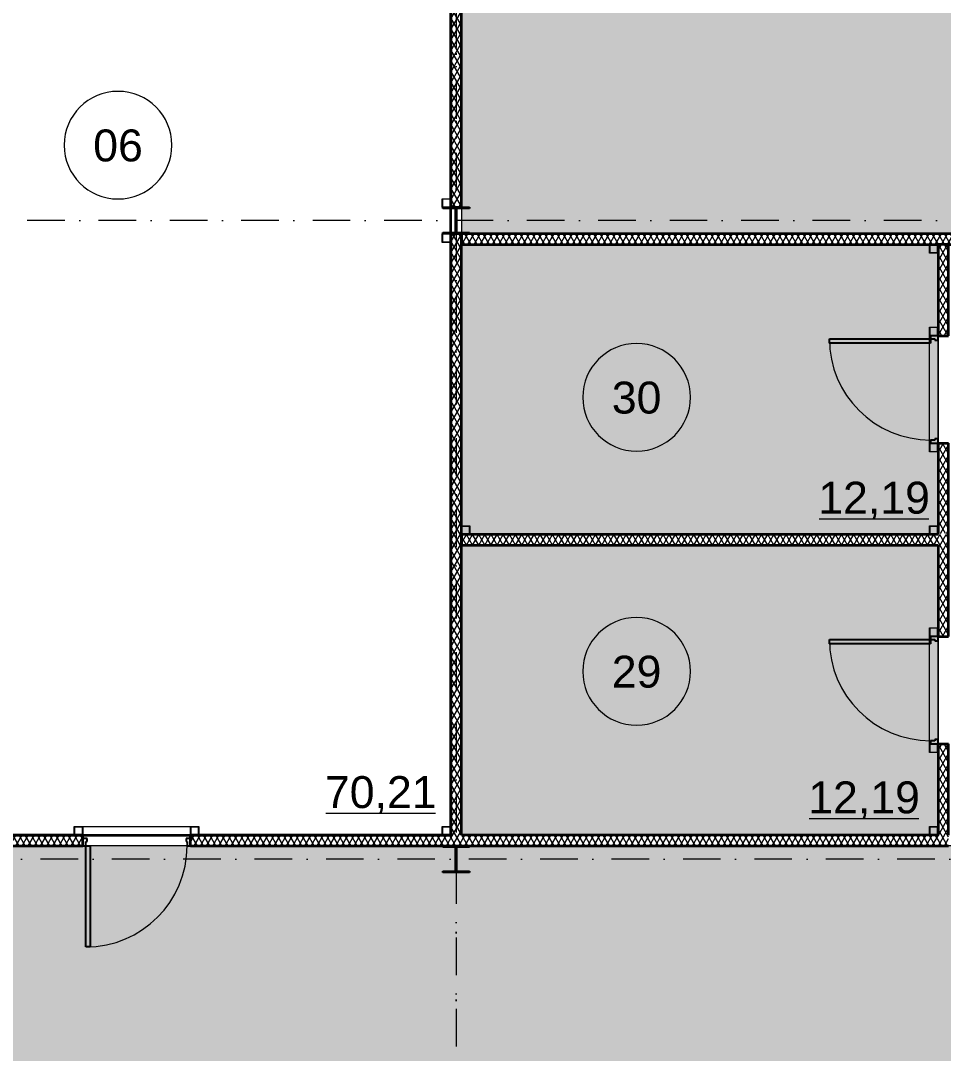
# Model space of a CAD drawing. Header units: millimetres. Extents: x -10605 to 103276, y -15987 to 52426.
# Drawn here: x 35912 to 44575, y 26175 to 35878 of the extents above; entities that cross this region are included whole.
import ezdxf
from ezdxf.enums import TextEntityAlignment as Align

# ---------------------------------------------------------------- set-up
doc = ezdxf.new("R2010")
doc.units = ezdxf.units.MM
doc.header["$MEASUREMENT"] = 0
doc.linetypes.add('Dot & Dashed', pattern=[670.277762, 352.777767, -176.388884, 0, -141.111112])
doc.linetypes.add('Крупный пунктир', pattern=[634.99999, 0, -634.99999])
for name, color, linetype in [('Двери Archicad', 7, 'Continuous'), ('Зоны', 7, 'Continuous'), ('Металлический каркас здания', 7, 'Continuous'), ('Оси', 7, 'Continuous'), ('Стены', 7, 'Continuous')]:
    doc.layers.add(name, color=color, linetype=linetype)
for name, color, linetype, lineweight in [('Двери Archicad_Ном._пера__3', 7, 'Continuous', 0), ('Двери Archicad_Ном._пера__97', 7, 'Continuous', 35), ('Двери Archicad_Ном._пера__98', 7, 'Continuous', 25), ('Зоны_Ном._пера__38', 171, 'Continuous', 20), ('Зоны_Ном._пера__87', 154, 'Continuous', 0), ('Металлический каркас здания_Ном._пера__98', 7, 'Continuous', 25), ('Металлический каркас здания_Ном._пера__99', 7, 'Continuous', 15), ('Оси_Ном._пера__200', 7, 'Continuous', 0), ('Паспорта Зон Archicad_Ном._пера__100', 7, 'Continuous', 9), ('Стены _Ном._пера__97', 7, 'Continuous', 35)]:
    doc.layers.add(name, color=color, linetype=linetype, lineweight=lineweight)
doc.layers.add('Зоны_Ном._пера__121', color=7, linetype='Continuous', lineweight=35, true_color=0xc2deab72)
doc.layers.add('Зоны_Ном._пера__2', color=7, linetype='Continuous', lineweight=0, true_color=0xc2747474)
doc.styles.add('РЎР“Р•РќР•Р\xa0РР\xa0_РЎРўРР›Р¬_1', font='arial.ttf')
pattern_1 = [(60, (0, 0), (-43.30127, 25), []), (120, (0, 0), (43.30127, 25), [])]
pattern_2 = [(90, (0, 0), (-60, 0), [])]

# ---------------------------------------------------------------- blocks, each defined once
blk = doc.blocks.new('Стена_29', base_point=(40000, 28125))
at = {"layer": 'Стены', "linetype": 'Continuous', "lineweight": 0, "true_color": 0x000000}
h = blk.add_hatch(dxfattribs=at)
h.set_pattern_fill('Batt_Insulation__3_', color=18, style=0, pattern_type=2)
h.set_pattern_definition(pattern_1)
h.paths.add_polyline_path([(40050, 28125), (40050, 33875), (39950, 33875), (39950, 28125)])
h = blk.add_hatch(dxfattribs=at)
h.set_pattern_fill('Batt_Insulation__3_', color=18, style=0, pattern_type=2)
h.set_pattern_definition(pattern_1)
h.paths.add_polyline_path([(39950, 28115), (40044.8, 28115), (40044.8, 28125), (39950, 28125)])
at = {"layer": 'Стены _Ном._пера__97', "color": 7, "linetype": 'Continuous', "lineweight": 35, "flags": 128}
for points in [[(40050, 33875), (39950, 33875)], [(39950, 33875), (39950, 28225)], [(40050, 28225), (40050, 33875)], [(39950, 28125), (40050, 28125)]]:
    blk.add_lwpolyline(points, dxfattribs=at)
blk = doc.blocks.new('Стена_50', base_point=(40000, 34125))
at = {"layer": 'Стены', "linetype": 'Continuous', "lineweight": 0, "true_color": 0x000000}
h = blk.add_hatch(dxfattribs=at)
h.set_pattern_fill('Batt_Insulation__3_', color=18, style=0, pattern_type=2)
h.set_pattern_definition(pattern_1)
h.paths.add_polyline_path([(40050, 34125), (40050, 39875), (39950, 39875), (39950, 34125)])
at = {"layer": 'Стены _Ном._пера__97', "color": 7, "linetype": 'Continuous', "lineweight": 35, "flags": 128}
for points in [[(40050, 39875), (39950, 39875)], [(39950, 39875), (39950, 34125)], [(40050, 34125), (40050, 39875)], [(39950, 34125), (40050, 34125)]]:
    blk.add_lwpolyline(points, dxfattribs=at)
blk = doc.blocks.new('Колонна SHS ГК 27')
at = {"layer": 'Металлический каркас здания_Ном._пера__99', "linetype": 'Continuous', "lineweight": 0, "true_color": 0xffffff}
h = blk.add_hatch(dxfattribs=at)
h.set_pattern_fill('Barabбs_tйglakц_бllу', style=0, pattern_type=2)
h.set_pattern_definition(pattern_2)
h.paths.add_polyline_path([(-40, -40), (40, -40), (40, 40), (-40, 40)])
h.paths.add_polyline_path([(-36.4, -36.4), (-36.4, 36.4), (36.4, 36.4), (36.4, -36.4)], flags=0)
at = {"layer": 'Металлический каркас здания_Ном._пера__99', "color": 7, "linetype": 'Continuous', "lineweight": 15}
for p, q in [((40, 40), (-40, 40)), ((-40, 40), (-40, -40)), ((-36.4, -36.4), (-36.4, 36.4)), ((-36.4, 36.4), (36.4, 36.4)), ((36.4, 36.4), (36.4, -36.4)), ((40, -40), (40, 40)), ((-40, -40), (40, -40)), ((36.4, -36.4), (-36.4, -36.4))]:
    blk.add_line(p, q, dxfattribs=at)
blk = doc.blocks.new('Труба Квадратного Сечения ГК SHS 27')
at = {"layer": 'Металлический каркас здания_Ном._пера__99', "color": 7, "linetype": 'Continuous', "lineweight": 15}
for p, q in [((505, 40), (0, 40)), ((0, 40), (0, 0)), ((0, 0), (0, -40)), ((1010, 40), (505, 40)), ((1010, 0), (1010, 40)), ((1010, -40), (1010, 0)), ((0, -40), (505, -40)), ((505, -40), (1010, -40))]:
    blk.add_line(p, q, dxfattribs=at)
blk = doc.blocks.new('Кладовая_06_6', base_point=(36958.6, 34717.8))
at = {"layer": 'Паспорта Зон Archicad_Ном._пера__100', "color": 7, "linetype": 'Continuous', "lineweight": 9}
blk.add_line((38778.1, 28430.3), (39807.7, 28430.3), dxfattribs=at)
for start, end in [(0, 180), (180, 0)]:
    blk.add_arc((36825.9, 34708.2), 505.7, start, end, dxfattribs=at)
at = {"layer": 'Паспорта Зон Archicad_Ном._пера__100', "color": 7, "lineweight": 9, "style": 'РЎР“Р•РќР•Р\xa0РР\xa0_РЎРўРР›Р¬_1'}
for tag, p in [('ROOM_NUMBER', (36825.9, 34705.7)), ('ROOM_AREA', (39292.9, 28629.7))]:
    blk.add_attdef(tag, text='', height=300, dxfattribs=at).set_placement(p, align=Align.MIDDLE_CENTER)
blk = doc.blocks.new('Техническое помещение_30_28', base_point=(42137.4, 32584))
at = {"layer": 'Зоны_Ном._пера__87', "linetype": 'Continuous', "lineweight": 0, "true_color": 0x001020}
blk.add_hatch(color=168, dxfattribs=at).paths.add_polyline_path([(40050, 33775), (40050, 31050), (44525, 31050), (44525, 33775)])
at = {"layer": 'Паспорта Зон Archicad_Ном._пера__100', "color": 7, "linetype": 'Continuous', "lineweight": 9}
blk.add_line((43409.9, 31196.6), (44439.5, 31196.6), dxfattribs=at)
for start, end in [(0, 180), (180, 0)]:
    blk.add_arc((41695.1, 32339.1), 505.7, start, end, dxfattribs=at)
at = {"layer": 'Паспорта Зон Archicad_Ном._пера__100', "color": 7, "lineweight": 9, "style": 'РЎР“Р•РќР•Р\xa0РР\xa0_РЎРўРР›Р¬_1'}
for tag, p in [('ROOM_NUMBER', (41695.1, 32336.5)), ('ROOM_AREA', (43924.7, 31396))]:
    blk.add_attdef(tag, text='', height=300, dxfattribs=at).set_placement(p, align=Align.MIDDLE_CENTER)
blk = doc.blocks.new('Кладовая уборочного инвентаря_29_29', base_point=(42137.4, 29821.7))
at = {"layer": 'Зоны_Ном._пера__87', "linetype": 'Continuous', "lineweight": 0, "true_color": 0x001020}
blk.add_hatch(color=168, dxfattribs=at).paths.add_polyline_path([(44525, 30950), (40050, 30950), (40050, 28225), (44525, 28225)])
at = {"layer": 'Паспорта Зон Archicad_Ном._пера__100', "color": 7, "linetype": 'Continuous', "lineweight": 9}
blk.add_line((43315.8, 28380.6), (44345.4, 28380.6), dxfattribs=at)
for start, end in [(0, 180), (180, 0)]:
    blk.add_arc((41695.1, 29763.8), 505.7, start, end, dxfattribs=at)
at = {"layer": 'Паспорта Зон Archicad_Ном._пера__100', "color": 7, "lineweight": 9, "style": 'РЎР“Р•РќР•Р\xa0РР\xa0_РЎРўРР›Р¬_1'}
for tag, p in [('ROOM_NUMBER', (41695.1, 29761.3)), ('ROOM_AREA', (43830.6, 28580.1))]:
    blk.add_attdef(tag, text='', height=300, dxfattribs=at).set_placement(p, align=Align.MIDDLE_CENTER)
blk = doc.blocks.new('Рабочий кабинет_28_30', base_point=(42989, 37417.9))
at = {"layer": 'Зоны_Ном._пера__38', "linetype": 'Continuous', "lineweight": 0, "true_color": 0x1f1f3f}
blk.add_hatch(color=179, dxfattribs=at).paths.add_polyline_path([(40050, 33875), (46125, 33875), (46125, 40125), (40050, 40125)])
at = {"layer": 'Паспорта Зон Archicad_Ном._пера__100', "color": 7, "linetype": 'Continuous', "lineweight": 9}
blk.add_line((44842.8, 34634.2), (45872.3, 34634.2), dxfattribs=at)
for start, end in [(0, 180), (180, 0)]:
    blk.add_arc((42656.1, 37186.2), 505.7, start, end, dxfattribs=at)
at = {"layer": 'Паспорта Зон Archicad_Ном._пера__100', "color": 7, "lineweight": 9, "style": 'РЎР“Р•РќР•Р\xa0РР\xa0_РЎРўРР›Р¬_1'}
for tag, p in [('ROOM_NUMBER', (42656.1, 37183.7)), ('ROOM_AREA', (45357.6, 34833.6))]:
    blk.add_attdef(tag, text='', height=300, dxfattribs=at).set_placement(p, align=Align.MIDDLE_CENTER)
blk = doc.blocks.new('Холл_36_38', base_point=(24689.9, 16744.9))
at = {"layer": 'Зоны_Ном._пера__2', "linetype": 'Continuous', "lineweight": 0, "true_color": 0x1d1d1d}
h = blk.add_hatch(color=250, dxfattribs=at)
h.paths.add_polyline_path([(4225, 28125), (4225, 11875), (46125, 11875), (46125, 28125)])
h.paths.add_polyline_path([(39875, 21875), (39875, 18125), (10125, 18125), (10125, 21875)], flags=0)
at = {"layer": 'Паспорта Зон Archicad_Ном._пера__100', "color": 7, "lineweight": 9, "style": 'РЎР“Р•РќР•Р\xa0РР\xa0_РЎРўРР›Р¬_1'}
for tag, p in [('ROOM_NUMBER', (24689.9, 15496.5)), ('ROOM_AREA', (44709.8, 12533.5))]:
    blk.add_attdef(tag, text='', height=300, dxfattribs=at).set_placement(p, align=Align.MIDDLE_CENTER)
blk = doc.blocks.new('Однопольная Дверь 27')
at = {"layer": 'Двери Archicad_Ном._пера__3', "color": 7, "linetype": 'Continuous', "lineweight": 0}
blk.add_arc((475, 0), 950, 90, 180, dxfattribs=at)
at = {"layer": 'Двери Archicad_Ном._пера__97', "color": 7, "linetype": 'Continuous', "lineweight": 35}
for p, q in [((-505, 0), (-505, -70)), ((-505, 0), (-505, -70)), ((505, 0), (505, -70)), ((505, 0), (505, -70)), ((-505, -70), (-505, -100)), ((505, -70), (505, -100))]:
    blk.add_line(p, q, dxfattribs=at)
at = {"layer": 'Двери Archicad_Ном._пера__98', "color": 7, "linetype": 'Continuous', "lineweight": 25}
for p, q in [((435, 0), (435, 950)), ((435, 950), (475, 950)), ((475, 950), (475, 0)), ((-475, 0), (-505, 0)), ((-505, 0), (-505, -70)), ((-475, -40), (-475, 0)), ((475, 0), (435, 0)), ((505, 0), (475, 0)), ((475, 0), (475, -40)), ((505, -70), (505, 0)), ((-505, -70), (-465, -70)), ((-465, -40), (-475, -40)), ((-465, -70), (-465, -40)), ((475, -40), (465, -40)), ((465, -40), (465, -70)), ((465, -70), (505, -70))]:
    blk.add_line(p, q, dxfattribs=at)
blk = doc.blocks.new('Стена_90', base_point=(46125, 28225))
at = {"layer": 'Стены', "linetype": 'Continuous', "lineweight": 0, "true_color": 0x000000}
h = blk.add_hatch(dxfattribs=at)
h.set_pattern_fill('Batt_Insulation__3_', color=18, style=0, pattern_type=2)
h.set_pattern_definition(pattern_1)
h.paths.add_polyline_path([(34050, 28125), (36495, 28125), (36495, 28225), (34050, 28225)])
h = blk.add_hatch(dxfattribs=at)
h.set_pattern_fill('Batt_Insulation__3_', color=18, style=0, pattern_type=2)
h.set_pattern_definition(pattern_1)
h.paths.add_polyline_path([(37505, 28125), (39950, 28125), (39950, 28225), (37505, 28225)])
h = blk.add_hatch(dxfattribs=at)
h.set_pattern_fill('Batt_Insulation__3_', color=18, style=0, pattern_type=2)
h.set_pattern_definition(pattern_1)
h.paths.add_polyline_path([(40050, 28125), (44525, 28125), (44525, 28225), (40050, 28225)])
at = {"layer": 'Стены _Ном._пера__97', "color": 7, "linetype": 'Continuous', "lineweight": 35}
for p, q in [((36495, 28195), (36495, 28225)), ((36495, 28125), (36495, 28195)), ((37505, 28195), (37505, 28225)), ((37505, 28125), (37505, 28195))]:
    blk.add_line(p, q, dxfattribs=at)
at = {"layer": 'Стены _Ном._пера__97', "color": 7, "linetype": 'Continuous', "lineweight": 35, "flags": 128}
for points in [[(36495, 28225), (34050, 28225)], [(39950, 28225), (37505, 28225)], [(44525, 28225), (40050, 28225)], [(34050, 28125), (36495, 28125)], [(37505, 28125), (39950, 28125)], [(40050, 28125), (44525, 28125)]]:
    blk.add_lwpolyline(points, dxfattribs=at)
at = {"layer": 'Двери Archicad', "color": 7, "linetype": 'Continuous', "lineweight": 50, "zscale": 1000, "rotation": 180}
blk.add_blockref('Однопольная Дверь 27', (37000, 28125), dxfattribs=at)
blk = doc.blocks.new('Стена_93', base_point=(40050, 33875))
at = {"layer": 'Стены', "linetype": 'Continuous', "lineweight": 0, "true_color": 0x000000}
h = blk.add_hatch(dxfattribs=at)
h.set_pattern_fill('Batt_Insulation__3_', color=18, style=0, pattern_type=2)
h.set_pattern_definition(pattern_1)
h.paths.add_polyline_path([(40050, 33775), (44785, 33775), (44785, 33875), (40050, 33875)])
h = blk.add_hatch(dxfattribs=at)
h.set_pattern_fill('Batt_Insulation__3_', color=18, style=0, pattern_type=2)
h.set_pattern_definition(pattern_1)
h.paths.add_polyline_path([(45795, 33775), (46125, 33775), (46125, 33875), (45795, 33875)])
at = {"layer": 'Стены _Ном._пера__97', "color": 7, "linetype": 'Continuous', "lineweight": 35}
for p, q in [((44785, 33845), (44785, 33875)), ((45795, 33845), (45795, 33875)), ((44785, 33775), (44785, 33845)), ((45795, 33775), (45795, 33845))]:
    blk.add_line(p, q, dxfattribs=at)
at = {"layer": 'Стены _Ном._пера__97', "color": 7, "linetype": 'Continuous', "lineweight": 35, "flags": 128}
for points in [[(44785, 33875), (40050, 33875)], [(40050, 33875), (40050, 33775)], [(46125, 33875), (45795, 33875)], [(40050, 33775), (44525, 33775)], [(44625, 33775), (44785, 33775)], [(45795, 33775), (46125, 33775)]]:
    blk.add_lwpolyline(points, dxfattribs=at)
at = {"layer": 'Двери Archicad', "color": 7, "linetype": 'Continuous', "lineweight": 50, "xscale": -1, "zscale": 1000, "rotation": 180}
blk.add_blockref('Однопольная Дверь 27', (45290, 33775), dxfattribs=at)
blk = doc.blocks.new('Стена_94', base_point=(40050, 31050))
at = {"layer": 'Стены', "linetype": 'Continuous', "lineweight": 0, "true_color": 0x000000}
h = blk.add_hatch(dxfattribs=at)
h.set_pattern_fill('Batt_Insulation__3_', color=18, style=0, pattern_type=2)
h.set_pattern_definition(pattern_1)
h.paths.add_polyline_path([(40050, 30950), (44525, 30950), (44525, 31050), (40050, 31050)])
at = {"layer": 'Стены _Ном._пера__97', "color": 7, "linetype": 'Continuous', "lineweight": 35, "flags": 128}
for points in [[(44525, 31050), (40050, 31050)], [(40050, 31050), (40050, 30950)], [(40050, 30950), (44525, 30950)]]:
    blk.add_lwpolyline(points, dxfattribs=at)
blk = doc.blocks.new('Однопольная Дверь 27_2')
at = {"layer": 'Двери Archicad_Ном._пера__3', "color": 7, "linetype": 'Continuous', "lineweight": 0}
blk.add_arc((475, 0), 950, 90, 180, dxfattribs=at)
at = {"layer": 'Двери Archicad_Ном._пера__97', "color": 7, "linetype": 'Continuous', "lineweight": 35}
for p, q in [((-505, -70), (-505, -170)), ((505, -70), (505, -170))]:
    blk.add_line(p, q, dxfattribs=at)
for p in [(-505, -70), (-505, -70), (-505, -70), (505, -70), (505, -70), (505, -70)]:
    blk.add_point(p, dxfattribs=at)
at = {"layer": 'Двери Archicad_Ном._пера__98', "color": 7, "linetype": 'Continuous', "lineweight": 25}
for p, q in [((435, 0), (435, 950)), ((435, 950), (475, 950)), ((475, 950), (475, 0)), ((-475, 0), (-505, 0)), ((-505, 0), (-505, -70)), ((-475, -40), (-475, 0)), ((475, 0), (435, 0)), ((505, 0), (475, 0)), ((475, 0), (475, -40)), ((505, -70), (505, 0)), ((-505, -70), (-465, -70)), ((-465, -40), (-475, -40)), ((-465, -70), (-465, -40)), ((475, -40), (465, -40)), ((465, -40), (465, -70)), ((465, -70), (505, -70))]:
    blk.add_line(p, q, dxfattribs=at)
blk = doc.blocks.new('Стена_95', base_point=(44525, 28125))
at = {"layer": 'Стены', "linetype": 'Continuous', "lineweight": 0, "true_color": 0x000000}
h = blk.add_hatch(dxfattribs=at)
h.set_pattern_fill('Batt_Insulation__3_', color=18, style=0, pattern_type=2)
h.set_pattern_definition(pattern_1)
h.paths.add_polyline_path([(44525, 33875), (44625, 33875), (44625, 33885), (44525, 33885)])
h = blk.add_hatch(dxfattribs=at)
h.set_pattern_fill('Batt_Insulation__3_', color=18, style=0, pattern_type=2)
h.set_pattern_definition(pattern_1)
h.paths.add_polyline_path([(44625, 33775), (44525, 33775), (44525, 32917.5), (44625, 32917.5)])
h = blk.add_hatch(dxfattribs=at)
h.set_pattern_fill('Batt_Insulation__3_', color=18, style=0, pattern_type=2)
h.set_pattern_definition(pattern_1)
h.paths.add_polyline_path([(44525, 31907.5), (44525, 31060), (44625, 31060), (44625, 31907.5)])
h = blk.add_hatch(dxfattribs=at)
h.set_pattern_fill('Batt_Insulation__3_', color=18, style=0, pattern_type=2)
h.set_pattern_definition(pattern_1)
h.paths.add_polyline_path([(44525, 31050), (44525, 30092.5), (44625, 30092.5), (44625, 31050)])
h = blk.add_hatch(dxfattribs=at)
h.set_pattern_fill('Batt_Insulation__3_', color=18, style=0, pattern_type=2)
h.set_pattern_definition(pattern_1)
h.paths.add_polyline_path([(44525, 28125), (44625, 28125), (44625, 29082.5), (44525, 29082.5)])
h = blk.add_hatch(dxfattribs=at)
h.set_pattern_fill('Batt_Insulation__3_', color=18, style=0, pattern_type=2)
h.set_pattern_definition(pattern_1)
h.paths.add_polyline_path([(44625, 28125), (44525, 28125), (44525, 28115), (44625, 28115)])
at = {"layer": 'Стены _Ном._пера__97', "color": 7, "linetype": 'Continuous', "lineweight": 35}
for p, q in [((44525, 32917.5), (44625, 32917.5)), ((44525, 31907.5), (44625, 31907.5)), ((44525, 30092.5), (44625, 30092.5)), ((44525, 29082.5), (44625, 29082.5))]:
    blk.add_line(p, q, dxfattribs=at)
at = {"layer": 'Стены _Ном._пера__97', "color": 7, "linetype": 'Continuous', "lineweight": 35, "flags": 128}
for points in [[(44625, 33775), (44525, 33775)], [(44525, 33775), (44525, 32917.5)], [(44625, 32917.5), (44625, 33775)], [(44525, 31907.5), (44525, 31060)], [(44625, 30092.5), (44625, 31907.5)], [(44525, 30950), (44525, 30092.5)], [(44525, 29082.5), (44525, 28225)], [(44625, 28225), (44625, 29082.5)], [(44525, 28125), (44625, 28125)]]:
    blk.add_lwpolyline(points, dxfattribs=at)
at = {"layer": 'Стены _Ном._пера__97', "color": 7, "linetype": 'Continuous', "lineweight": 35}
for p in [(44525, 32917.5), (44525, 32917.5), (44525, 31907.5), (44525, 31907.5), (44525, 30092.5), (44525, 30092.5), (44525, 29082.5), (44525, 29082.5)]:
    blk.add_point(p, dxfattribs=at)
at = {"layer": 'Двери Archicad', "color": 7, "linetype": 'Continuous', "lineweight": 50, "zscale": 1000, "rotation": 90}
for p in [(44455, 32412.5), (44455, 29587.5)]:
    blk.add_blockref('Однопольная Дверь 27_2', p, dxfattribs=at)
blk = doc.blocks.new('Колонна Универсальная 27')
at = {"layer": 'Металлический каркас здания_Ном._пера__98', "linetype": 'Continuous', "lineweight": 0, "true_color": 0xffffff}
h = blk.add_hatch(dxfattribs=at)
h.set_pattern_fill('Barabбs_tйglakц_бllу', style=0, pattern_type=2)
h.set_pattern_definition(pattern_2)
h.paths.add_polyline_path([(-125, -125), (125, -125), (125, -113), (4, -113), (4, 113), (125, 113), (125, 125), (-125, 125), (-125, 113), (-4, 113), (-4, -113), (-125, -113)])
at = {"layer": 'Металлический каркас здания_Ном._пера__98', "color": 7, "linetype": 'Continuous', "lineweight": 25}
for p, q in [((125, 125), (-125, 125)), ((-125, 125), (-125, 113)), ((-125, 113), (-4, 113)), ((-4, 113), (-4, -113)), ((4, -113), (4, 113)), ((4, 113), (125, 113)), ((125, 113), (125, 125)), ((-4, -113), (-125, -113)), ((-125, -113), (-125, -125)), ((-125, -125), (125, -125)), ((125, -113), (4, -113)), ((125, -125), (125, -113))]:
    blk.add_line(p, q, dxfattribs=at)
blk = doc.blocks.new('Двутавp К 26020-83 27')
at = {"layer": 'Металлический каркас здания_Ном._пера__98', "color": 7, "linetype": 'Крупный пунктир', "lineweight": 25}
blk.add_line((0, 0), (39875, 0), dxfattribs=at)
blk = doc.blocks.new('Стандартный Маркер Сетки_3')
at = {"layer": 'Оси_Ном._пера__200', "color": 7, "linetype": 'Dot & Dashed', "lineweight": 0}
blk.add_line((0, 0), (107930.4, 0), dxfattribs=at)
at = {"layer": 'Оси_Ном._пера__200', "color": 7, "lineweight": 0, "style": 'РЎР“Р•РќР•Р\xa0РР\xa0_РЎРўРР›Р¬_1'}
blk.add_attdef('AC_MarkerText_1', text='', height=300, dxfattribs=at).set_placement((108330.4, 150), align=Align.TOP_CENTER)
blk = doc.blocks.new('Стандартный Маркер Сетки')
at = {"layer": 'Оси_Ном._пера__200', "color": 7, "linetype": 'Dot & Dashed', "lineweight": 0}
blk.add_line((0, 0), (107805.4, 0), dxfattribs=at)
at = {"layer": 'Оси_Ном._пера__200', "color": 7, "lineweight": 0, "style": 'РЎР“Р•РќР•Р\xa0РР\xa0_РЎРўРР›Р¬_1'}
blk.add_attdef('AC_MarkerText_1', text='', height=300, dxfattribs=at).set_placement((108205.4, 150), align=Align.TOP_CENTER)
blk = doc.blocks.new('Стандартный Маркер Сетки_4')
at = {"layer": 'Оси_Ном._пера__200', "color": 7, "linetype": 'Dot & Dashed', "lineweight": 0}
blk.add_line((0, 0), (55187, 0), dxfattribs=at)
at = {"layer": 'Оси_Ном._пера__200', "color": 7, "lineweight": 0, "style": 'РЎР“Р•РќР•Р\xa0РР\xa0_РЎРўРР›Р¬_1'}
blk.add_attdef('AC_MarkerText_1', text='', height=300, rotation=90, dxfattribs=at).set_placement((55368.5, -68.6), align=Align.TOP_CENTER)

msp = doc.modelspace()

# ---------------------------------------------------------------- linework, layer by layer
at = {"layer": 'Зоны_Ном._пера__121', "color": 43, "linetype": 'Continuous', "lineweight": 35, "true_color": 0xdeab72, "flags": 128}
msp.add_lwpolyline([(34050, 28225.00002), (39950.01944, 28225.00002), (39950.01944, 40125.00012), (34050, 40125.00012)], close=True, dxfattribs=at)
at = {"layer": 'Зоны_Ном._пера__2', "color": 8, "linetype": 'Continuous', "lineweight": 0, "true_color": 0x747474, "flags": 128}
msp.add_lwpolyline([(4225, 28125.00005), (4225, 11875), (46125, 11875), (46125, 28125.00005)], close=True, dxfattribs=at)
at = {"layer": 'Зоны_Ном._пера__38', "color": 171, "linetype": 'Continuous', "lineweight": 20, "flags": 128}
msp.add_lwpolyline([(40050.01944, 33874.99222), (46125, 33874.99222), (46125, 40125.00012), (40050.01944, 40125.00012)], close=True, dxfattribs=at)
at = {"layer": 'Зоны_Ном._пера__87', "color": 154, "linetype": 'Continuous', "lineweight": 0, "flags": 128}
for points in [[(40050.01944, 33774.99222), (40050.01944, 31049.99612), (44525, 31049.99612), (44525, 33774.99222)], [(44525, 30949.99612), (40050.01944, 30949.99612), (40050.01944, 28225.00002), (44525, 28225.00002)]]:
    msp.add_lwpolyline(points, close=True, dxfattribs=at)

# ---------------------------------------------------------------- block references
at = {"layer": 'Зоны', "color": 7, "linetype": 'Continuous', "lineweight": 9}
for name, p, values in [('Рабочий кабинет_28_30', (42989.04134, 37417.90393), {'ROOM_NUMBER': '28', 'ROOM_AREA': '37,97'}), ('Кладовая_06_6', (36958.61827, 34717.83194), {'ROOM_NUMBER': '06', 'ROOM_AREA': '70,21'}), ('Техническое помещение_30_28', (42137.42078, 32584.00942), {'ROOM_NUMBER': '30', 'ROOM_AREA': '12,19'}), ('Кладовая уборочного инвентаря_29_29', (42137.42078, 29821.74852), {'ROOM_NUMBER': '29', 'ROOM_AREA': '12,19'})]:
    msp.add_blockref(name, p, dxfattribs=at).add_auto_attribs(values)
msp.add_blockref('Холл_36_38', (24689.85256, 16744.91508), dxfattribs=at)
at = {"layer": 'Металлический каркас здания', "color": 7, "linetype": 'Continuous', "lineweight": 9, "zscale": 1000, "rotation": 90}
msp.add_blockref('Двутавp К 26020-83 27', (40000, 0), dxfattribs=at)
at = {"layer": 'Металлический каркас здания_Ном._пера__98', "color": 7, "linetype": 'Continuous', "lineweight": 25, "xscale": -1, "zscale": 1000}
for p in [(40000.01944, 33999.99222), (40000.015, 28000.00005)]:
    msp.add_blockref('Колонна Универсальная 27', p, dxfattribs=at)
at = {"layer": 'Металлический каркас здания_Ном._пера__99', "color": 7, "linetype": 'Continuous', "lineweight": 15, "xscale": -1, "zscale": 1000}
for p in [(39910.00006, 34164.99222), (39910.00006, 33834.99222), (39910.00006, 28265.00005)]:
    msp.add_blockref('Колонна SHS ГК 27', p, dxfattribs=at)
for name, p, rotation in [('Колонна SHS ГК 27', (44485, 33734.99222), 180), ('Колонна SHS ГК 27', (44485, 32957.49417), 270), ('Труба Квадратного Сечения ГК SHS 27', (44485, 31907.49417), 270), ('Колонна SHS ГК 27', (44485, 31867.49417), 270), ('Колонна SHS ГК 27', (40090.01944, 31089.99612), 180), ('Колонна SHS ГК 27', (44485, 31089.99612), 180), ('Колонна SHS ГК 27', (44485, 30132.49807), 270), ('Труба Квадратного Сечения ГК SHS 27', (44485, 29082.49807), 270), ('Колонна SHS ГК 27', (44485, 29042.49807), 270), ('Колонна SHS ГК 27', (36455.00007, 28265.00005), 180), ('Труба Квадратного Сечения ГК SHS 27', (36495.00007, 28265.00005), 180), ('Колонна SHS ГК 27', (37545.00007, 28265.00005), 180), ('Колонна SHS ГК 27', (44485, 28265.00005), 180)]:
    msp.add_blockref(name, p, dxfattribs=dict(at, rotation=rotation))
at = {"layer": 'Оси', "color": 8, "linetype": 'Continuous', "lineweight": 0, "true_color": 0x747474, "zscale": 1000, "rotation": 270}
msp.add_blockref('Стандартный Маркер Сетки_4', (40000, 40000.00005), dxfattribs=at)
at = {"layer": 'Оси', "color": 8, "linetype": 'Continuous', "lineweight": 0, "true_color": 0x747474, "xscale": -1, "zscale": 1000}
for name, p in [('Стандартный Маркер Сетки', (98000.00007, 34000.00005)), ('Стандартный Маркер Сетки_3', (98125, 28000.00005))]:
    msp.add_blockref(name, p, dxfattribs=at)
at = {"layer": 'Стены', "color": 7, "lineweight": 35}
for name, p in [('Стена_50', (40000.00014, 34124.99222)), ('Стена_29', (40000.00014, 28125.00005)), ('Стена_93', (40050.01944, 33874.99222)), ('Стена_95', (44525, 28125.00005)), ('Стена_94', (40050.01944, 31049.99612)), ('Стена_90', (46125.00014, 28225.00005))]:
    msp.add_blockref(name, p, dxfattribs=at)

doc.saveas('drawing.dxf')
